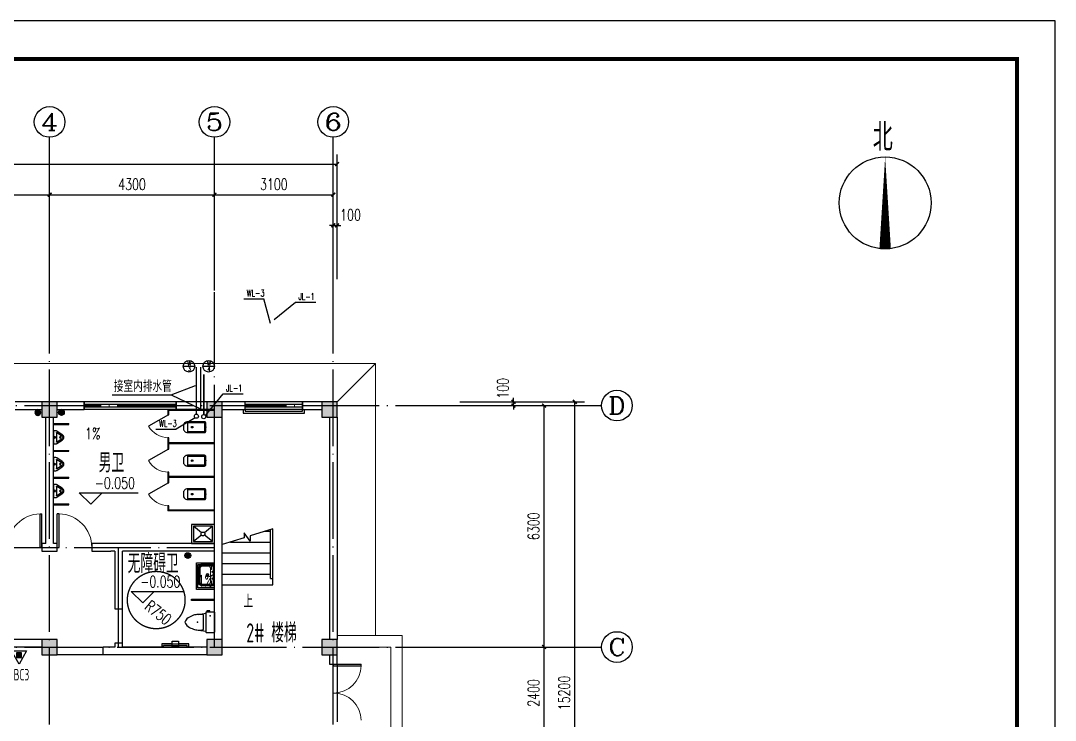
# Model space of a CAD drawing. Extents: x 6128144 to 12201635, y -1670122 to -706096.
# Drawn here: x 6321488 to 6348478, y -729595 to -711340 of the extents above; entities that cross this region are included whole.
import ezdxf
from ezdxf.enums import TextEntityAlignment as Align

# ---------------------------------------------------------------- set-up
doc = ezdxf.new("R2010")
doc.units = 0
doc.header["$LTSCALE"] = 1000
doc.header["$MEASUREMENT"] = 0
doc.linetypes.add('DASH', pattern=[0.35, 0.25, -0.1])
doc.linetypes.add('DOTE', pattern=[2.42, 2, -0.2, 0.02, -0.2])
doc.layers.get('0').update_dxf_attribs({"linetype": 'CONTINUOUS'})
doc.layers.get('Defpoints').update_dxf_attribs({"linetype": 'CONTINUOUS'})
for name, color, linetype in [('AXIS', 3, 'CONTINUOUS'), ('AXIS_TEXT', 7, 'CONTINUOUS'), ('COLUMN', 9, 'CONTINUOUS'), ('DIM_ELEV', 3, 'CONTINUOUS'), ('DIM_SYMB', 3, 'CONTINUOUS'), ('DOTE', 252, 'CONTINUOUS'), ('LATRINE', 6, 'CONTINUOUS'), ('LVTRY', 6, 'CONTINUOUS'), ('PIPE-给水', 3, 'CONTINUOUS'), ('PUB_DIM', 3, 'CONTINUOUS'), ('PUB_HATCH', 8, 'CONTINUOUS'), ('PUB_TEXT', 7, 'CONTINUOUS'), ('PUB_TITLE', 4, 'CONTINUOUS'), ('STAIR', 5, 'CONTINUOUS'), ('TEXT_污水', 7, 'CONTINUOUS'), ('TEXT_给水', 7, 'CONTINUOUS'), ('TWT_LEAD', 3, 'CONTINUOUS'), ('VPIPE_DIM', 3, 'CONTINUOUS'), ('WALL', 2, 'CONTINUOUS'), ('WINDOW', 4, 'CONTINUOUS'), ('回水', 2, 'DASH'), ('填充', 251, 'CONTINUOUS'), ('排水', 221, 'CONTINUOUS')]:
    doc.layers.add(name, color=color, linetype=linetype)
doc.styles.add('_TCH_AXIS', font='COMPLEX', dxfattribs={"bigfont": 'GBCBIG'})
doc.styles.add('_TCH_DIM', font='SIMPLEX', dxfattribs={"bigfont": 'GBCBIG'})
doc.styles.add('_TCH_DIM_T3', font='SIMPLEX', dxfattribs={"width": 0.705882, "bigfont": 'GBCBIG'})
doc.styles.add('_TWT_PIPEDN', font='yb.shx', dxfattribs={"width": 0.8, "height": 3, "bigfont": 'HZTXT.shx'})
doc.styles.add('_TWT_WELL', font='romans.shx', dxfattribs={"width": 0.8, "height": 3, "bigfont": 'HZTXT.shx'})
doc.styles.add('COMPLEX', font='COMPLEX')
doc.styles.add('schuco', font='sceie.shx', dxfattribs={"width": 0.7, "bigfont": 'sceic.shx'})
doc.styles.add('TG_LINETYPE', font='SIMPLEX', dxfattribs={"width": 0.8, "height": 3, "bigfont": 'HZTXT'})
doc.styles.add('X02W-L0100$0$_TWT_SERIAL', font='SIMPLEX', dxfattribs={"width": 0.8, "height": 3.5, "bigfont": 'HZTXT'})
doc.styles.add('样式 1', font='sceie.shx', dxfattribs={"width": 0.7, "bigfont": 'sceic.shx'})
doc.linetypes.add('TG_J', pattern='A,2,-0.3,["J",TG_LINETYPE,S=0.1,R=0,X=-0.23,Y=-0.15],0', length=2.3)
doc.dimstyles.new('_TCH_ARCH&&100', dxfattribs={"dimtxt": 297.5, "dimasz": 100, "dimexe": 250, "dimexo": 300, "dimgap": 126.25, "dimtad": 1, "dimdec": 0, "dimzin": 0, "dimdsep": 46, "dimtxsty": '_TCH_DIM_T3', "dimblk": 'ARCHTICK', "dimcen": 0.09, "dimclrt": 7, "dimazin": 2, "dimtfac": 1, "dimtdec": 0, "dimtix": 1, "dimtmove": 2, "dimatfit": 3, "dimfxl": 0, "dimtolj": 1, "dimtzin": 0, "dimarcsym": 0})

# ---------------------------------------------------------------- blocks, each defined once
blk = doc.blocks.new('$lvtry$00000171')
at = {"layer": '排水'}
for p, q in [((-74, 11), (-11, 74)), ((-70, -27), (27, 70)), ((-53, -53), (53, 53)), ((-27, -70), (70, 27)), ((11, -74), (74, -11))]:
    blk.add_line(p, q, dxfattribs=at)
blk.add_circle((0, 0), 75, dxfattribs=at)
blk.add_point((0, 0), dxfattribs=at)
blk = doc.blocks.new('$lvtry$00000206')
blk.add_line((-194, -428, 0), (-224, -220, 0))
at = {"elevation": 0}
blk.add_lwpolyline([(-264, -120), (-286, -120), (-286, -200), (-264, -200)], close=True, dxfattribs=at)
for points in [[(-242, -220, -0.414214), (-264, -198), (-264, -22, -0.414214), (-242, 0), (264, 0, -0.414214), (286, -22), (286, -198, -0.414214), (264, -220)], [(192, -286), (-170, -286, 0.39219), (-189, -305), (-191, -326), (-193, -363), (-194, -398), (-193, -429), (-190, -459), (-185, -488), (-178, -518), (-169, -550), (-157, -584), (-142, -619), (-124, -654), (-103, -687), (-79, -717), (-52, -741), (-22, -760), (-1, -767, 0.15433), (23, -767), (44, -760), (74, -741), (101, -717), (125, -687), (146, -654), (164, -619), (179, -584), (191, -550), (201, -518), (208, -488), (212, -459), (215, -429), (216, -398), (215, -363), (213, -326), (212, -305, 0.39219)]]:
    blk.add_lwpolyline(points, format="xyb", close=True, dxfattribs=at)
blk.add_lwpolyline([(217, -428), (246, -220)], dxfattribs=at)
for p in [(-155, -109, 0), (12, -443, 0)]:
    blk.add_point(p)
blk = doc.blocks.new('$lvtry$00000054')
at = {"lineweight": 13}
for p, q in [((-279, -123), (-251, -123)), ((-278, -51), (-251, -51)), ((-232, -26), (-232, -79)), ((-232, -79), (-155, -79)), ((-191, -100), (-232, -127)), ((-232, -127), (-232, -335)), ((-191, -100), (189, -100)), ((-150, -84), (-150, -100)), ((148, -84), (148, -100)), ((232, -79), (153, -79)), ((192, -101), (232, -127)), ((232, -26), (232, -79)), ((232, -127), (232, -335)), ((279, -51), (252, -51)), ((280, -123), (252, -123)), ((-232, -335), (-191, -381)), ((232, -335), (191, -381))]:
    blk.add_line(p, q, dxfattribs=at)
for p, q in [((-251, -349), (-251, -26)), ((-251, -26), (251, -26)), ((-90, -26), (90, -26)), ((0, -26), (-90, -26)), ((251, -349), (251, -26)), ((-222, -381), (-251, -349)), ((221, -381), (-222, -381)), ((221, -381), (251, -349))]:
    blk.add_line(p, q)
for points in [[(-280, 0), (280, 0)], [(-280, 0), (-280, -350)], [(280, 0), (280, -350)], [(-280, -350), (-230, -410)], [(-230, -410), (230, -410)], [(280, -350), (230, -410)]]:
    blk.add_lwpolyline(points)
for centre, radius in [((-89, -56), 15), ((1, -182), 24.9), ((1, -44), 8), ((90, -54), 15)]:
    blk.add_circle(centre, radius, dxfattribs=at)
blk.add_circle((1, -182), 33.1)
for centre, start, end in [((-155, -84), 0, 90), ((153, -84), 90, 180), ((189, -105), 57.2444, 90)]:
    blk.add_arc(centre, 5, start, end, dxfattribs=at)
blk = doc.blocks.new('$lvtry$00000221')
at = {"color": 0}
for p, q in [((-124, -91), (-43, -216)), ((-116, -76), (116, -76)), ((43, -216), (124, -91))]:
    blk.add_line(p, q, dxfattribs=at)
blk.add_lwpolyline([(69, -231, -0.57735), (-69, -231), (-162, -88, -0.145378), (-170, -61), (-170, 0), (170, 0), (170, -61, -0.145378), (162, -88)], format="xyb", close=True, dxfattribs=at)
for centre, radius in [((0, -177), 20), ((0, -38), 17.7)]:
    blk.add_circle(centre, radius, dxfattribs=at)
for centre, radius, start, end in [((-116, -86), 10, 90, 213.0863), ((0, -191), 50, 210, 330), ((116, -86), 10, 326.9137, 90)]:
    blk.add_arc(centre, radius, start, end, dxfattribs=at)
for p in [(0, -38), (0, -177)]:
    blk.add_point(p, dxfattribs=at)
blk = doc.blocks.new('$TCHSYS$APDOOR2D')
blk.add_line((0.5, 0), (0, 0.866))
at = {"lineweight": 13}
blk.add_arc((0.5, 0), 1, 120, 180, dxfattribs=at)
blk = doc.blocks.new('$lvtry$00000200')
at = {"color": 0}
for p, q in [((-110, -40), (-110, -470)), ((100, -30), (-100, -30)), ((110, -470), (110, -40))]:
    blk.add_line(p, q, dxfattribs=at)
blk.add_lwpolyline([(100, 0), (-100, 0, 0.414214), (-140, -40), (-140, -480, 0.414214), (-30, -590), (30, -590, 0.414214), (140, -480), (140, -40, 0.414214)], format="xyb", close=True, dxfattribs=at)
blk.add_lwpolyline([(140, -470), (-140, -470)], dxfattribs=at)
blk.add_circle((0, -359), 20, dxfattribs=at)
for centre, start, end in [((-100, -40), 90, 180), ((100, -40), 0, 90)]:
    blk.add_arc(centre, 10, start, end, dxfattribs=at)
for p in [(0, 0), (0, -359)]:
    blk.add_point(p, dxfattribs=at)
blk = doc.blocks.new('_LV12')
for p, q in [((-250, -50), (-39, -219)), ((39, -219), (250, -50)), ((-250, -450), (-39, -281)), ((39, -281), (250, -450))]:
    blk.add_line(p, q)
for points in [[(300, -500), (300, 0), (-300, 0), (-300, -500)], [(250, -450), (250, -50), (-250, -50), (-250, -450)]]:
    blk.add_lwpolyline(points, close=True)
blk.add_circle((0, -250), 50)
blk = doc.blocks.new('_ArchTick')
at = {"color": 0, "linetype": 'ByBlock', "const_width": 0.4}
blk.add_lwpolyline([(-0.5, -0.5), (0.5, 0.5)], dxfattribs=at)
blk = doc.blocks.new('*D2879')
at = {"layer": 'Defpoints', "color": 0}
for p in [(6332643, -721282), (6332643, -721382), (6334343, -721282)]:
    blk.add_point(p, dxfattribs=at)
at = {"layer": 'PUB_DIM', "color": 0, "lineweight": -2}
for p, q in [((6332943, -721282), (6334593, -721282)), ((6332943, -721382), (6334593, -721382)), ((6334343, -721282), (6334343, -721182)), ((6334343, -721382), (6334343, -721282)), ((6334343, -721382), (6334343, -721482))]:
    blk.add_line(p, q, dxfattribs=at)
at = {"layer": 'PUB_DIM', "color": 0, "lineweight": -2, "xscale": 100, "yscale": 100, "zscale": 100}
for p, rotation in [((6334343, -721282), 270), ((6334343, -721382), 90)]:
    blk.add_blockref('_ArchTick', p, dxfattribs=dict(at, rotation=rotation))
at = {"layer": 'PUB_DIM', "color": 7, "insert": (6334068, -720932), "char_height": 297.5, "attachment_point": 5, "rotation": 90, "style": '_TCH_DIM_T3'}
blk.add_mtext('\\A1;100', dxfattribs=at)
blk = doc.blocks.new('*D2906')
at = {"layer": 'Defpoints', "color": 0}
for p in [(6329743, -716682), (6329643, -718382), (6329743, -718382)]:
    blk.add_point(p, dxfattribs=at)
at = {"layer": 'PUB_DIM', "color": 0, "lineweight": -2}
for p, q in [((6329643, -718082), (6329643, -716432)), ((6329743, -718082), (6329743, -716432)), ((6329643, -716682), (6329543, -716682)), ((6329643, -716682), (6329743, -716682)), ((6329743, -716682), (6329843, -716682))]:
    blk.add_line(p, q, dxfattribs=at)
at = {"layer": 'PUB_DIM', "color": 0, "lineweight": -2, "xscale": 100, "yscale": 100, "zscale": 100}
blk.add_blockref('_ArchTick', (6329643, -716682), dxfattribs=at)
at = {"layer": 'PUB_DIM', "color": 0, "lineweight": -2, "xscale": 100, "yscale": 100, "zscale": 100, "rotation": 180}
blk.add_blockref('_ArchTick', (6329743, -716682), dxfattribs=at)
at = {"layer": 'PUB_DIM', "color": 7, "insert": (6330093, -716407), "char_height": 297.5, "attachment_point": 5, "style": '_TCH_DIM_T3'}
blk.add_mtext('\\A1;100', dxfattribs=at)
blk = doc.blocks.new('_FZH')
blk.add_lwpolyline([(-0.5, -0.5), (0.5, -0.5), (0.5, 0.5), (-0.5, 0.5)], close=True)
at = {"layer": 'PUB_HATCH'}
blk.add_solid([(-0.5, -0.5), (0.5, -0.5), (-0.5, 0.5), (0.5, 0.5)], dxfattribs=at)
blk = doc.blocks.new('*D2985')
at = {"layer": 'AXIS', "color": 0, "lineweight": -2}
for p, q in [((6332943, -727682), (6335393, -727682)), ((6335143, -730082), (6335143, -727682)), ((6332943, -730082), (6335393, -730082))]:
    blk.add_line(p, q, dxfattribs=at)
at = {"layer": 'Defpoints', "color": 0}
for p in [(6332643, -727682), (6335143, -727682), (6332643, -730082)]:
    blk.add_point(p, dxfattribs=at)
at = {"layer": 'AXIS', "color": 0, "lineweight": -2, "xscale": 100, "yscale": 100, "zscale": 100}
for p, rotation in [((6335143, -727682), 90), ((6335143, -730082), 270)]:
    blk.add_blockref('_ArchTick', p, dxfattribs=dict(at, rotation=rotation))
at = {"layer": 'AXIS', "color": 7, "insert": (6334868, -728882), "char_height": 297.5, "attachment_point": 5, "rotation": 90, "style": '_TCH_DIM_T3'}
blk.add_mtext('\\A1;2400', dxfattribs=at)
blk = doc.blocks.new('*D2986')
at = {"layer": 'AXIS', "color": 0, "lineweight": -2}
for p, q in [((6332943, -721382), (6335393, -721382)), ((6335143, -727682), (6335143, -721382)), ((6332943, -727682), (6335393, -727682))]:
    blk.add_line(p, q, dxfattribs=at)
at = {"layer": 'Defpoints', "color": 0}
for p in [(6332643, -721382), (6335143, -721382), (6332643, -727682)]:
    blk.add_point(p, dxfattribs=at)
at = {"layer": 'AXIS', "color": 0, "lineweight": -2, "xscale": 100, "yscale": 100, "zscale": 100}
for p, rotation in [((6335143, -721382), 90), ((6335143, -727682), 270)]:
    blk.add_blockref('_ArchTick', p, dxfattribs=dict(at, rotation=rotation))
at = {"layer": 'AXIS', "color": 7, "insert": (6334868, -724532), "char_height": 297.5, "attachment_point": 5, "rotation": 90, "style": '_TCH_DIM_T3'}
blk.add_mtext('\\A1;6300', dxfattribs=at)
blk = doc.blocks.new('*D2987')
at = {"layer": 'AXIS', "color": 0, "lineweight": -2}
for p, q in [((6332943, -721282), (6336193, -721282)), ((6335943, -736482), (6335943, -721282)), ((6332943, -736482), (6336193, -736482))]:
    blk.add_line(p, q, dxfattribs=at)
at = {"layer": 'Defpoints', "color": 0}
for p in [(6332643, -721282), (6335943, -721282), (6332643, -736482)]:
    blk.add_point(p, dxfattribs=at)
at = {"layer": 'AXIS', "color": 0, "lineweight": -2, "xscale": 100, "yscale": 100, "zscale": 100}
for p, rotation in [((6335943, -721282), 90), ((6335943, -736482), 270)]:
    blk.add_blockref('_ArchTick', p, dxfattribs=dict(at, rotation=rotation))
at = {"layer": 'AXIS', "color": 7, "insert": (6335668, -728882), "char_height": 297.5, "attachment_point": 5, "rotation": 90, "style": '_TCH_DIM_T3'}
blk.add_mtext('\\A1;15200', dxfattribs=at)
blk = doc.blocks.new('_AXISO')
blk.add_circle((0, 0), 0.5)
at = {"layer": 'AXIS_TEXT', "style": 'COMPLEX', "width": 1.041667}
blk.add_attdef('A', text='', height=0.56, dxfattribs=at).set_placement((-0.25, -0.28), (0.25, -0.28), align=Align.FIT)
blk = doc.blocks.new('*D2994')
at = {"layer": 'AXIS', "color": 0, "lineweight": -2}
for p, q in [((6318043, -718082), (6318043, -715632)), ((6322243, -718082), (6322243, -715632)), ((6318043, -715882), (6322243, -715882))]:
    blk.add_line(p, q, dxfattribs=at)
at = {"layer": 'Defpoints', "color": 0}
for p in [(6322243, -715882), (6318043, -718382), (6322243, -718382)]:
    blk.add_point(p, dxfattribs=at)
at = {"layer": 'AXIS', "color": 0, "lineweight": -2, "xscale": 100, "yscale": 100, "zscale": 100, "rotation": 180}
blk.add_blockref('_ArchTick', (6318043, -715882), dxfattribs=at)
at = {"layer": 'AXIS', "color": 0, "lineweight": -2, "xscale": 100, "yscale": 100, "zscale": 100}
blk.add_blockref('_ArchTick', (6322243, -715882), dxfattribs=at)
at = {"layer": 'AXIS', "color": 7, "insert": (6320143, -715607), "char_height": 297.5, "attachment_point": 5, "style": '_TCH_DIM_T3'}
blk.add_mtext('\\A1;4200', dxfattribs=at)
blk = doc.blocks.new('*D2995')
at = {"layer": 'AXIS', "color": 0, "lineweight": -2}
for p, q in [((6322243, -718082), (6322243, -715632)), ((6326543, -718082), (6326543, -715632)), ((6322243, -715882), (6326543, -715882))]:
    blk.add_line(p, q, dxfattribs=at)
at = {"layer": 'Defpoints', "color": 0}
for p in [(6326543, -715882), (6322243, -718382), (6326543, -718382)]:
    blk.add_point(p, dxfattribs=at)
at = {"layer": 'AXIS', "color": 0, "lineweight": -2, "xscale": 100, "yscale": 100, "zscale": 100, "rotation": 180}
blk.add_blockref('_ArchTick', (6322243, -715882), dxfattribs=at)
at = {"layer": 'AXIS', "color": 0, "lineweight": -2, "xscale": 100, "yscale": 100, "zscale": 100}
blk.add_blockref('_ArchTick', (6326543, -715882), dxfattribs=at)
at = {"layer": 'AXIS', "color": 7, "insert": (6324393, -715607), "char_height": 297.5, "attachment_point": 5, "style": '_TCH_DIM_T3'}
blk.add_mtext('\\A1;4300', dxfattribs=at)
blk = doc.blocks.new('*D2996')
at = {"layer": 'AXIS', "color": 0, "lineweight": -2}
for p, q in [((6326543, -718082), (6326543, -715632)), ((6329643, -718082), (6329643, -715632)), ((6326543, -715882), (6329643, -715882))]:
    blk.add_line(p, q, dxfattribs=at)
at = {"layer": 'Defpoints', "color": 0}
for p in [(6329643, -715882), (6326543, -718382), (6329643, -718382)]:
    blk.add_point(p, dxfattribs=at)
at = {"layer": 'AXIS', "color": 0, "lineweight": -2, "xscale": 100, "yscale": 100, "zscale": 100, "rotation": 180}
blk.add_blockref('_ArchTick', (6326543, -715882), dxfattribs=at)
at = {"layer": 'AXIS', "color": 0, "lineweight": -2, "xscale": 100, "yscale": 100, "zscale": 100}
blk.add_blockref('_ArchTick', (6329643, -715882), dxfattribs=at)
at = {"layer": 'AXIS', "color": 7, "insert": (6328093, -715607), "char_height": 297.5, "attachment_point": 5, "style": '_TCH_DIM_T3'}
blk.add_mtext('\\A1;3100', dxfattribs=at)
blk = doc.blocks.new('*D2997')
at = {"layer": 'AXIS', "color": 0, "lineweight": -2}
for p, q in [((6307543, -718082), (6307543, -714832)), ((6329743, -718082), (6329743, -714832)), ((6307543, -715082), (6329743, -715082))]:
    blk.add_line(p, q, dxfattribs=at)
at = {"layer": 'Defpoints', "color": 0}
for p in [(6329743, -715082), (6307543, -718382), (6329743, -718382)]:
    blk.add_point(p, dxfattribs=at)
at = {"layer": 'AXIS', "color": 0, "lineweight": -2, "xscale": 100, "yscale": 100, "zscale": 100, "rotation": 180}
blk.add_blockref('_ArchTick', (6307543, -715082), dxfattribs=at)
at = {"layer": 'AXIS', "color": 0, "lineweight": -2, "xscale": 100, "yscale": 100, "zscale": 100}
blk.add_blockref('_ArchTick', (6329743, -715082), dxfattribs=at)
at = {"layer": 'AXIS', "color": 7, "insert": (6318643, -714807), "char_height": 297.5, "attachment_point": 5, "style": '_TCH_DIM_T3'}
blk.add_mtext('\\A1;22200', dxfattribs=at)
blk = doc.blocks.new('$ATTACHMENT$00000214')
h = blk.add_hatch()
h.set_pattern_fill('ANSI31', color=256, scale=200, style=0)
h.set_pattern_definition([(45, (-38543.802, -6842.639), (-17.67767, 17.67767), [])])
h.paths.add_polyline_path([(-65, 2), (65, 2), (65, -128), (-65, -128)])
for points in [[(0, 172), (-198, -172), (198, -172)], [(-65, 2), (65, 2), (65, -128), (-65, -128)]]:
    blk.add_lwpolyline(points, close=True)

msp = doc.modelspace()

# ---------------------------------------------------------------- linework, layer by layer
at = {"color": 0}
for p, q in [((6327305.3, -718596.3), (6327833.7, -718596.3)), ((6328007, -719243.2), (6327833.7, -718596.3)), ((6328104.6, -719133.8), (6328656.4, -718687.8)), ((6328656.4, -718687.8), (6329184.8, -718687.8)), ((6325412.7, -721102.8), (6326052.4, -720859.9)), ((6323877.7, -721102.8), (6325412.7, -721102.8)), ((6325412.7, -721102.8), (6326181.9, -721469.2)), ((6326037.4, -721701.6), (6325543.9, -722000.8)), ((6325015.5, -722000.8), (6325543.9, -722000.8))]:
    msp.add_line(p, q, dxfattribs=at)
at = {"color": 0, "extrusion": (0, 0, -1)}
for p, q in [((6323143.1, -721282.4), (6323143.1, -721482.4)), ((6325543.1, -721282.4), (6323143.1, -721282.4)), ((6323143.1, -721349.1), (6325543.1, -721349.1)), ((6323143.1, -721415.8), (6325543.1, -721415.8)), ((6325543.1, -721482.4), (6325543.1, -721282.4)), ((6325543.1, -721482.4), (6323143.1, -721482.4))]:
    msp.add_line(p, q, dxfattribs=at)
at = {"extrusion": (0, 0, -1)}
for p, q in [((6328843.1, -721282.4), (6327343.1, -721282.4)), ((6327343.1, -721482.4), (6327343.1, -721282.4)), ((6327343.1, -721349.1), (6328843.1, -721349.1)), ((6327343.1, -721415.8), (6328843.1, -721415.8)), ((6328843.1, -721482.4), (6328843.1, -721282.4)), ((6328843.1, -721482.4), (6327343.1, -721482.4)), ((6321998.1, -724204.9), (6322043.1, -724204.9)), ((6321998.1, -725082.4), (6321998.1, -724204.9)), ((6322043.1, -725082.4), (6322043.1, -724204.9)), ((6322043.1, -725082.4), (6321998.1, -725082.4)), ((6329643.1, -728132.4), (6330374.4, -728132.4)), ((6329643.1, -728132.4), (6329643.1, -728169.9)), ((6329643.1, -728169.9), (6330374.4, -728169.9)), ((6330374.4, -728169.9), (6330374.4, -728132.4))]:
    msp.add_line(p, q, dxfattribs=at)
for p, q in [((6322488.1, -724204.9), (6322443.1, -724204.9)), ((6322443.1, -725082.4), (6322443.1, -724204.9)), ((6322488.1, -725082.4), (6322488.1, -724204.9)), ((6322443.1, -725082.4), (6322488.1, -725082.4))]:
    msp.add_line(p, q)
at = {"color": 0}
for points in [[(6327293.1, -721482.4), (6327293.1, -721582.4), (6328893.1, -721582.4), (6328893.1, -721482.4)], [(6327343.1, -721482.4), (6327343.1, -721532.4), (6328843.1, -721532.4), (6328843.1, -721482.4)]]:
    msp.add_lwpolyline(points, dxfattribs=at)
for centre in [(6326071.7, -721660.2), (6326263.6, -721673.3)]:
    msp.add_circle(centre, 53.8, dxfattribs=at)
at = {"lineweight": 13, "extrusion": (0, 0, -1)}
for centre, radius, start, end in [((-6322020.6, -725082.4), 877.5, 360, 88.53072), ((-6329643.1, -728151.2), 731.2, 181.46928, 270), ((-6329643.1, -729613.7), 731.2, 90, 178.53072)]:
    msp.add_arc(centre, radius, start, end, dxfattribs=at)
at = {"lineweight": 13}
msp.add_arc((6322465.6, -725082.4), 877.5, 360, 88.53072, dxfattribs=at)
at = {"layer": 'AXIS', "color": 0}
for p, q in [((6322243.1, -718382.4), (6322243.1, -714382.4)), ((6326543.1, -718382.4), (6326543.1, -714382.4)), ((6329643.1, -718382.4), (6329643.1, -714382.4)), ((6332643.1, -721382.4), (6336643.1, -721382.4)), ((6332643.1, -727682.4), (6336643.1, -727682.4))]:
    msp.add_line(p, q, dxfattribs=at)
at = {"layer": 'DIM_ELEV', "color": 0}
for p, q in [((6323314.6, -723957.7), (6323014.6, -723657.7)), ((6323014.6, -723657.7), (6324554.8, -723657.7)), ((6323314.6, -723957.7), (6323614.6, -723657.7)), ((6324672.8, -726531.7), (6324372.8, -726231.7)), ((6324372.8, -726231.7), (6325740.4, -726231.7)), ((6324672.8, -726531.7), (6324972.8, -726231.7))]:
    msp.add_line(p, q, dxfattribs=at)
at = {"layer": 'DIM_SYMB'}
for points in [[(6344039.2, -717295, 300, 0, 0), (6344039.2, -714895, 0, 0, 0)], [(6321394.8, -722044.5, 0, 0, 0), (6321584.1, -721879.5, 80, 0, 0), (6321810.2, -721682.3, 0, 0, 0)], [(6323091.4, -722044.5, 0, 0, 0), (6322902.2, -721879.5, 80, 0, 0), (6322676, -721682.3, 0, 0, 0)], [(6325881.1, -725783.6, 0, 0, 0), (6326017, -725665.2, 80, 0, 0), (6326243.2, -725468.2, 0, 0, 0)]]:
    msp.add_lwpolyline(points, format="xyseb", dxfattribs=at)
at = {"layer": 'DIM_SYMB', "color": 0}
msp.add_lwpolyline([(6327405.6, -726202.4, 0, 0, 0), (6327405.6, -725242.4, 80, 0, 0), (6327405.6, -724942.4, 0, 0, 0)], format="xyseb", dxfattribs=at)
at = {"layer": 'DIM_SYMB'}
msp.add_circle((6344039.2, -716095), 1200, dxfattribs=at)
at = {"layer": 'DOTE', "linetype": 'DOTE'}
for p, q in [((6322243.1, -739382.4), (6322243.1, -718382.4)), ((6326543.1, -727682.4), (6326543.1, -718382.4)), ((6329643.1, -739382.4), (6329643.1, -718382.4)), ((6304643.1, -721382.4), (6332643.1, -721382.4)), ((6318043.1, -725082.4), (6326543.1, -725082.4)), ((6304643.1, -727682.4), (6332643.1, -727682.4))]:
    msp.add_line(p, q, dxfattribs=at)
at = {"layer": 'DOTE', "linetype": 'ByBlock'}
msp.add_line((6324043.1, -727682.4), (6324043.1, -725082.4), dxfattribs=at)
at = {"layer": 'LATRINE'}
for p, q in [((6325330.6, -721482.4), (6325330.6, -721619.9)), ((6326543.1, -721482.4), (6325330.6, -721482.4)), ((6325330.6, -721619.9), (6325355.6, -721619.9)), ((6325355.6, -721619.9), (6325355.6, -721507.4)), ((6326543.1, -721507.4), (6325355.6, -721507.4)), ((6322343.1, -721851.8), (6322743.1, -721851.8)), ((6322343.1, -721876.8), (6322343.1, -721851.8)), ((6322343.1, -721876.8), (6322743.1, -721876.8)), ((6322743.1, -721876.8), (6322743.1, -721851.8)), ((6325355.6, -722219.9), (6325330.6, -722219.9)), ((6325330.6, -722219.9), (6325330.6, -722369.9)), ((6325355.6, -722357.4), (6325355.6, -722219.9)), ((6325330.6, -722369.9), (6325330.6, -722519.9)), ((6325330.6, -722519.9), (6325355.6, -722519.9)), ((6326543.1, -722357.4), (6325355.6, -722357.4)), ((6326543.1, -722382.4), (6325355.6, -722382.4)), ((6325355.6, -722519.9), (6325355.6, -722382.4)), ((6326543.1, -722382.4), (6326543.1, -722357.4)), ((6322343.1, -722551.3), (6322743.1, -722551.3)), ((6322343.1, -722576.3), (6322343.1, -722551.3)), ((6322343.1, -722576.3), (6322743.1, -722576.3)), ((6322743.1, -722576.3), (6322743.1, -722551.3)), ((6322343.1, -723250.8), (6322743.1, -723250.8)), ((6322343.1, -723275.8), (6322343.1, -723250.8)), ((6322343.1, -723275.8), (6322743.1, -723275.8)), ((6322743.1, -723275.8), (6322743.1, -723250.8)), ((6325355.6, -723119.9), (6325330.6, -723119.9)), ((6325330.6, -723119.9), (6325330.6, -723244.9)), ((6325330.6, -723244.9), (6325330.6, -723394.9)), ((6325355.6, -723232.4), (6325355.6, -723119.9)), ((6326543.1, -723232.4), (6325355.6, -723232.4)), ((6326543.1, -723257.4), (6325355.6, -723257.4)), ((6325355.6, -723394.9), (6325355.6, -723257.4)), ((6326543.1, -723257.4), (6326543.1, -723232.4)), ((6325330.6, -723394.9), (6325355.6, -723394.9)), ((6322343.1, -723950.2), (6322743.1, -723950.2)), ((6322343.1, -723975.2), (6322343.1, -723950.2)), ((6322343.1, -723975.2), (6322743.1, -723975.2)), ((6322743.1, -723975.2), (6322743.1, -723950.2)), ((6325355.6, -723994.9), (6325330.6, -723994.9)), ((6325330.6, -723994.9), (6325330.6, -724132.4)), ((6326543.1, -724132.4), (6325330.6, -724132.4)), ((6325355.6, -724107.4), (6325355.6, -723994.9)), ((6326543.1, -724107.4), (6325355.6, -724107.4)), ((6326543.1, -724132.4), (6326543.1, -724107.4))]:
    msp.add_line(p, q, dxfattribs=at)
msp.add_lwpolyline([(6326543.1, -726470.5), (6325943.1, -726470.5), (6325943.1, -726430.5), (6326543.1, -726430.5)], dxfattribs=at)
at = {"layer": 'LVTRY'}
for p, q in [((6325437.7, -727602.4), (6325172.7, -727602.4)), ((6325172.7, -727602.4), (6325172.7, -727682.4)), ((6325437.7, -727642.4), (6325212.7, -727642.4)), ((6325212.7, -727682.4), (6325212.7, -727642.4)), ((6325437.7, -727602.4), (6325607.7, -727602.4)), ((6325437.7, -727642.4), (6325607.7, -727642.4)), ((6325872.7, -727602.4), (6325607.7, -727602.4)), ((6325832.7, -727642.4), (6325607.7, -727642.4)), ((6325832.7, -727682.4), (6325832.7, -727642.4)), ((6325872.7, -727682.4), (6325872.7, -727602.4))]:
    msp.add_line(p, q, dxfattribs=at)
for points in [[(6326543.1, -726179.1), (6326073.1, -726179.1), (6326073.1, -725489.1), (6326543.1, -725489.1)], [(6326543.1, -726139.1), (6326113.1, -726139.1), (6326113.1, -725529.1), (6326543.1, -725529.1)]]:
    msp.add_lwpolyline(points, dxfattribs=at)
msp.add_lwpolyline([(6325607.7, -727532.4), (6325607.7, -727682.4), (6325437.7, -727682.4), (6325437.7, -727532.4)], close=True, dxfattribs=at)
at = {"layer": 'PIPE-给水', "linetype": 'TG_J', "ltscale": 0.4, "const_width": 40}
msp.add_lwpolyline([(6326267.2, -721618.6), (6326267.2, -720567.8)], dxfattribs=at)
at = {"layer": 'PUB_DIM'}
msp.add_lwpolyline([(6325023.7, -726457.4, 0, 0, 0), (6325454, -726799.9, 66, 0, 0), (6325610.5, -726924.5, 0, 0, 0)], format="xyseb", dxfattribs=at)
at = {"layer": 'PUB_TITLE', "color": 4}
msp.add_lwpolyline([(6289078.2, -753339.6), (6348478.2, -753339.6), (6348478.2, -711339.6), (6289078.2, -711339.6)], close=True, dxfattribs=at)
at = {"layer": 'PUB_TITLE', "color": 4, "const_width": 100}
msp.add_lwpolyline([(6291578.2, -752339.6), (6347478.2, -752339.6), (6347478.2, -712339.6), (6291578.2, -712339.6)], close=True, dxfattribs=at)
at = {"layer": 'STAIR', "linetype": 'ByBlock'}
msp.add_line((6329743.1, -721282.4), (6330743.1, -720282.4), dxfattribs=at)
at = {"layer": 'STAIR', "color": 0}
for p, q in [((6328068.1, -724594.4), (6327472.3, -724781.5)), ((6327851.5, -724662.4), (6328008.1, -724662.4)), ((6328008.1, -725892.4), (6328008.1, -724613.2)), ((6328068.1, -725892.4), (6328068.1, -724594.4)), ((6328068.1, -725892.4), (6328068.1, -724594.4)), ((6327319.9, -724829.3), (6326743.1, -725010.4)), ((6326959.7, -724942.4), (6328008.1, -724942.4)), ((6327478, -724916.4), (6327314.5, -724702.8)), ((6327314.5, -724702.8), (6327319.9, -724829.3)), ((6327472.3, -724781.5), (6327478, -724916.4)), ((6326743.1, -726062.4), (6326743.1, -725010.4)), ((6326743.1, -725222.4), (6328008.1, -725222.4)), ((6326743.1, -725502.4), (6328008.1, -725502.4)), ((6326743.1, -725782.4), (6328008.1, -725782.4)), ((6328008.1, -725892.4), (6328068.1, -725892.4)), ((6328068.1, -726062.4), (6328068.1, -725892.4)), ((6326743.1, -726062.4), (6328068.1, -726062.4))]:
    msp.add_line(p, q, dxfattribs=at)
at = {"layer": 'STAIR', "linetype": 'ByBlock', "lineweight": 20}
for p, q in [((6329743.1, -727382.4), (6331443.1, -727382.4)), ((6331443.1, -727382.4), (6331443.1, -730382.4)), ((6329743.1, -727682.4), (6331143.1, -727682.4)), ((6331143.1, -727682.4), (6331143.1, -730082.4))]:
    msp.add_line(p, q, dxfattribs=at)
msp.add_lwpolyline([(6330743.1, -727382.4), (6330743.1, -720282.4), (6318043.1, -720282.4)], dxfattribs=at)
at = {"layer": 'TEXT_污水'}
for p, q in [((6325729, -720357.1), (6326029, -720357.1)), ((6326241.1, -720357.1), (6326541.1, -720357.1))]:
    msp.add_line(p, q, dxfattribs=at)
for centre in [(6325879, -720357.1), (6326391.1, -720357.1)]:
    msp.add_circle(centre, 150, dxfattribs=at)
at = {"layer": 'TWT_LEAD', "color": 3}
for p, q in [((6326305.7, -721639.9), (6326766.4, -721078.9)), ((6326766.4, -721078.9), (6327294.9, -721078.9))]:
    msp.add_line(p, q, dxfattribs=at)
msp.add_circle((6326263.6, -721673.3), 53.8, dxfattribs=at)
at = {"layer": 'WALL', "linetype": 'ByBlock'}
for p, q in [((6322043.1, -721282.4), (6321343.1, -721282.4)), ((6323143.1, -721282.4), (6322443.1, -721282.4)), ((6323143.1, -721482.4), (6323143.1, -721282.4)), ((6326343.1, -721282.4), (6325543.1, -721282.4)), ((6325543.1, -721282.4), (6325543.1, -721482.4)), ((6327343.1, -721282.4), (6326743.1, -721282.4)), ((6327343.1, -721482.4), (6327343.1, -721282.4)), ((6329343.1, -721282.4), (6328843.1, -721282.4)), ((6328843.1, -721282.4), (6328843.1, -721482.4)), ((6321343.1, -721482.4), (6322043.1, -721482.4)), ((6322143.1, -724982.4), (6322143.1, -721682.4)), ((6322343.1, -724982.4), (6322343.1, -721682.4)), ((6322443.1, -721482.4), (6323143.1, -721482.4)), ((6325543.1, -721482.4), (6326343.1, -721482.4)), ((6326543.1, -724982.4), (6326543.1, -721682.4)), ((6326743.1, -721482.4), (6327343.1, -721482.4)), ((6326743.1, -725082.4), (6326743.1, -721682.4)), ((6328843.1, -721482.4), (6329343.1, -721482.4)), ((6329543.1, -721682.4), (6329543.1, -727482.4)), ((6329743.1, -721682.4), (6329743.1, -727482.4)), ((6322143.1, -724982.4), (6322043.1, -724982.4)), ((6322043.1, -724982.4), (6322043.1, -725182.4)), ((6322043.1, -725182.4), (6322243.1, -725182.4)), ((6322243.1, -725182.4), (6322443.1, -725182.4)), ((6322443.1, -724982.4), (6322343.1, -724982.4)), ((6322443.1, -725182.4), (6322443.1, -724982.4)), ((6323843.1, -724982.4), (6323343.1, -724982.4)), ((6323343.1, -724982.4), (6323343.1, -725182.4)), ((6323343.1, -725182.4), (6323843.1, -725182.4)), ((6324043.1, -724982.4), (6323843.1, -724982.4)), ((6323943.1, -725182.4), (6323843.1, -725182.4)), ((6323943.1, -725182.4), (6323943.1, -726682.4)), ((6326543.1, -724982.4), (6324043.1, -724982.4)), ((6324143.1, -726682.4), (6324143.1, -725182.4)), ((6326543.1, -725182.4), (6324143.1, -725182.4)), ((6326543.1, -727482.4), (6326543.1, -725182.4)), ((6326743.1, -727482.4), (6326743.1, -725082.4)), ((6323943.1, -726682.4), (6324143.1, -726682.4)), ((6322043.1, -727482.4), (6320543.1, -727482.4)), ((6324143.1, -727582.4), (6323943.1, -727582.4)), ((6323943.1, -727582.4), (6323943.1, -727682.4)), ((6324143.1, -727682.4), (6324143.1, -727582.4)), ((6322043.1, -727682.4), (6320443.1, -727682.4)), ((6323943.1, -727682.4), (6323643.1, -727682.4)), ((6323643.1, -727882.4), (6323643.1, -727682.4)), ((6324043.1, -727882.4), (6323643.1, -727882.4)), ((6326343.1, -727882.4), (6324043.1, -727882.4)), ((6326343.1, -727682.4), (6324143.1, -727682.4)), ((6329543.1, -727882.4), (6329543.1, -728132.4)), ((6329743.1, -728132.4), (6329743.1, -727882.4)), ((6329543.1, -728132.4), (6329743.1, -728132.4))]:
    msp.add_line(p, q, dxfattribs=at)
at = {"layer": 'WINDOW'}
for p, q in [((6324143.1, -727582.4), (6324143.1, -726682.4)), ((6322443.1, -727682.4), (6323643.1, -727682.4)), ((6323643.1, -727882.4), (6322443.1, -727882.4))]:
    msp.add_line(p, q, dxfattribs=at)
at = {"layer": 'WINDOW', "linetype": 'ByBlock'}
msp.add_line((6329743.1, -728132.4), (6329743.1, -729632.4), dxfattribs=at)
at = {"layer": '回水', "const_width": 40}
for points in [[(6326071.7, -720380.2), (6326071.7, -721606.4)], [(6326181.9, -720379.4), (6326181.9, -721482.4)]]:
    msp.add_lwpolyline(points, dxfattribs=at)
at = {"layer": '填充', "linetype": 'DASH', "ltscale": 500}
msp.add_circle((6325023.7, -726457.4), 750, dxfattribs=at)

# ---------------------------------------------------------------- block references
at = {"layer": 'AXIS', "color": 0}
ref = msp.add_blockref('_AXISO', (6322243.1, -713982.4), dxfattribs=dict(at, xscale=800, yscale=800, zscale=800))
ref.add_attrib('A', '4', dxfattribs={"layer": 'AXIS_TEXT', "color": 0, "height": 452.5, "style": '_TCH_AXIS', "width": 1.3125}).set_placement((6322016.8, -714208.7), (6322469.4, -714208.7), align=Align.FIT)
ref = msp.add_blockref('_AXISO', (6326543.1, -713982.4), dxfattribs=dict(at, xscale=800, yscale=800, zscale=800))
ref.add_attrib('A', '5', dxfattribs={"layer": 'AXIS_TEXT', "color": 0, "height": 452.5, "style": '_TCH_AXIS', "width": 1.5}).set_placement((6326316.8, -714208.7), (6326769.4, -714208.7), align=Align.FIT)
ref = msp.add_blockref('_AXISO', (6329643.1, -713982.4), dxfattribs=dict(at, xscale=800, yscale=800, zscale=800))
ref.add_attrib('A', '6', dxfattribs={"layer": 'AXIS_TEXT', "color": 0, "height": 452.5, "style": '_TCH_AXIS', "width": 1.5}).set_placement((6329416.8, -714208.7), (6329869.4, -714208.7), align=Align.FIT)
ref = msp.add_blockref('_AXISO', (6337043.1, -721382.4), dxfattribs=dict(at, xscale=800, yscale=800, zscale=800))
ref.add_attrib('A', 'D', dxfattribs={"layer": 'AXIS_TEXT', "color": 0, "height": 452.5, "style": '_TCH_AXIS', "width": 1.235294}).set_placement((6336816.8, -721608.7), (6337269.4, -721608.7), align=Align.FIT)
ref = msp.add_blockref('_AXISO', (6337043.1, -727682.4), dxfattribs=dict(at, xscale=800, yscale=800, zscale=800))
ref.add_attrib('A', 'C', dxfattribs={"layer": 'AXIS_TEXT', "color": 0, "height": 452.5, "style": '_TCH_AXIS', "width": 1.4}).set_placement((6336816.8, -727908.7), (6337269.4, -727908.7), align=Align.FIT)
at = {"layer": 'COLUMN', "linetype": 'ByBlock', "xscale": 400, "yscale": 400, "zscale": 400}
for p in [(6322243.1, -721482.4), (6326543.1, -721482.4), (6329543.1, -721482.4), (6322243.1, -727682.4), (6326543.1, -727682.4), (6329543.1, -727682.4)]:
    msp.add_blockref('_FZH', p, dxfattribs=at)
at = {"layer": 'LATRINE', "xscale": -600, "yscale": -600, "zscale": 25, "rotation": 270}
for p in [(6325343.1, -721919.9), (6325343.1, -722819.9), (6325343.1, -723694.9)]:
    msp.add_blockref('$TCHSYS$APDOOR2D', p, dxfattribs=at)
at = {"layer": 'LVTRY', "yscale": -1, "rotation": 81.34549654432699}
msp.add_blockref('$lvtry$00000171', (6321934.8, -721562.4), dxfattribs=at)
at = {"layer": 'LVTRY', "xscale": -1, "yscale": -1}
for p, rotation in [((6322551.5, -721562.4), 278.654503455673), ((6325848.1, -725295.7), 188.654503455673)]:
    msp.add_blockref('$lvtry$00000171', p, dxfattribs=dict(at, rotation=rotation))
at = {"layer": 'LVTRY'}
for name, p, rotation in [('$lvtry$00000200', (6326321, -721944.9), 270), ('$lvtry$00000200', (6326321, -722819.9), 270), ('$lvtry$00000200', (6326321, -723694.9), 270), ('_LV12', (6326243.1, -724982.4), 180), ('$lvtry$00000206', (6326543.1, -727024.2), 269.999862862608)]:
    msp.add_blockref(name, p, dxfattribs=dict(at, rotation=rotation))
at = {"layer": 'LVTRY', "xscale": -1, "rotation": 90}
for p in [(6322343.1, -722211.9), (6322343.1, -722911.3), (6322343.1, -723610.8)]:
    msp.add_blockref('$lvtry$00000221', p, dxfattribs=at)
at = {"layer": 'LVTRY', "extrusion": (0, 0, -1), "zscale": -1, "rotation": 90}
msp.add_blockref('$lvtry$00000054', (-6326543.1, -725809.1, 0), dxfattribs=at)
at = {"layer": 'VPIPE_DIM', "color": 7, "linetype": 'Continuous', "xscale": -1, "rotation": 180}
msp.add_blockref('$ATTACHMENT$00000214', (6321445.9, -727958), dxfattribs=at)

# ---------------------------------------------------------------- texts
at = {"style": 'schuco', "width": 0.7}
for s, p in [('男卫', (6323522.8, -723125)), ('无障碍卫', (6324279.2, -725755.7, 0)), ('2#', (6327373.7, -727564.3)), ('楼梯', (6328023.7, -727564.3))]:
    msp.add_text(s, height=500, dxfattribs=at).set_placement(p)
at = {"layer": 'PUB_DIM', "color": 7, "style": '_TCH_DIM', "width": 0.705882}
msp.add_text('R750', height=297.5, rotation=321.48193, dxfattribs=at).set_placement((6324697.9, -726675.4))
at = {"layer": 'PUB_TEXT', "style": '_TCH_DIM'}
msp.add_text('北', height=723.4, dxfattribs=at).set_placement((6343717.9, -714741.2))
at = {"layer": 'PUB_TEXT', "style": '_TCH_AXIS', "width": 0.705882}
for p in [(6323170.6, -722262.2), (6326104.3, -726107.6)]:
    msp.add_text('1%', height=297.5, dxfattribs=at).set_placement(p)
at = {"layer": 'PUB_TEXT', "color": 0, "style": '_TCH_DIM', "width": 0.705882}
for p in [(6323424.8, -723552.7), (6324610.4, -726126.7)]:
    msp.add_text('-0.050', height=297.5, dxfattribs=at).set_placement(p)
at = {"layer": 'PUB_TEXT', "color": 0, "style": '_TCH_DIM'}
msp.add_text('上', height=337.6, dxfattribs=at).set_placement((6327301.4, -726657.4))
at = {"layer": 'PUB_TEXT', "color": 7, "style": '样式 1', "width": 0.7}
msp.add_text('MF/ABC3', height=300, dxfattribs=at).set_placement((6320711.9, -728554.5))
at = {"layer": 'TEXT_污水', "style": '_TWT_WELL', "width": 0.64}
for s, p in [('W', (6325843.4, -720346.2)), ('W', (6326355.5, -720346.2)), ('3', (6325850.9, -720485.4)), ('4', (6326363, -720485.4))]:
    msp.add_text(s, height=112.5, dxfattribs=at).set_placement(p)
at = {"layer": 'TEXT_给水', "linetype": 'Continuous', "style": '_TWT_PIPEDN', "width": 0.8}
msp.add_text('接室内排水管', height=300, dxfattribs=at).set_placement((6323917.4, -721026.7))
at = {"layer": 'TWT_LEAD', "color": 7, "style": 'X02W-L0100$0$_TWT_SERIAL', "width": 0.64}
for s, p in [('WL-3', (6327385.5, -718533.4)), ('JL-1', (6328736.7, -718624.8)), ('WL-3', (6325095.7, -721937.8))]:
    msp.add_text(s, height=175, dxfattribs=at).set_placement(p)
at = {"layer": 'TWT_LEAD', "color": 3, "style": 'X02W-L0100$0$_TWT_SERIAL', "width": 0.64}
msp.add_text('JL-1', height=175, dxfattribs=at).set_placement((6326846.7, -721015.9))

# ---------------------------------------------------------------- dimensions: what is measured, and where the dimension line sits
at = {"layer": 'AXIS', "color": 0}
for p1, p2, distance, picture, middle in [((6307543.1, -718382.4), (6329743.1, -718382.4), 3300, '*D2997', (6318643.1, -714807.4)), ((6318043.1, -718382.4), (6322243.1, -718382.4), 2500, '*D2994', (6320143.1, -715607.4)), ((6322243.1, -718382.4), (6326543.1, -718382.4), 2500, '*D2995', (6324393.1, -715607.4)), ((6326543.1, -718382.4), (6329643.1, -718382.4), 2500, '*D2996', (6328093.1, -715607.4)), ((6332643.1, -736482.4), (6332643.1, -721282.4), -3300, '*D2987', (6335668.1, -728882.4)), ((6332643.1, -727682.4), (6332643.1, -721382.4), -2500, '*D2986', (6334868.1, -724532.4)), ((6332643.1, -730082.4), (6332643.1, -727682.4), -2500, '*D2985', (6334868.1, -728882.4))]:
    dim = msp.add_aligned_dim(p1=p1, p2=p2, distance=distance, dimstyle='_TCH_ARCH&&100', dxfattribs=at)
    dim.commit()
    dim.dimension.update_dxf_attribs({"geometry": picture, "text_midpoint": middle})
at = {"layer": 'PUB_DIM', "color": 0}
for base, p1, p2, angle, picture, middle in [((6329743.1, -716682.4), (6329643.1, -718382.4), (6329743.1, -718382.4), 0, '*D2906', (6330093.1, -716407.4)), ((6334343.1, -721282.4), (6332643.1, -721382.4), (6332643.1, -721282.4), 90, '*D2879', (6334068.1, -720932.4))]:
    dim = msp.add_linear_dim(base=base, p1=p1, p2=p2, angle=angle, dimstyle='_TCH_ARCH&&100', dxfattribs=at)
    dim.commit()
    dim.dimension.update_dxf_attribs({"geometry": picture, "text_midpoint": middle, "dimtype": 161})

doc.saveas('drawing.dxf')
